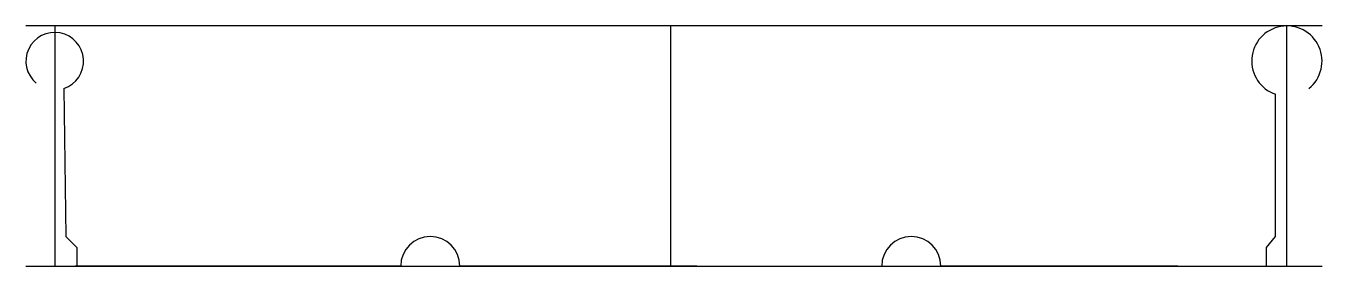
# Model space of a CAD drawing. Extents: x -174 to 176, y 0 to 65.
import ezdxf

# ---------------------------------------------------------------- set-up
doc = ezdxf.new("R2010")
doc.units = 0
doc.layers.get('0').update_dxf_attribs({"linetype": 'CONTINUOUS'})

msp = doc.modelspace()

# ---------------------------------------------------------------- linework, layer by layer
at = {"linetype": 'CONTINUOUS'}
for p, q in [((176.01, 65), (-174.29, 65)), ((-166.5, 65), (-166.5, 0)), ((0, 0), (0, 65)), ((166.5, 0), (166.5, 65)), ((-164.01, 48.08), (-163.5, 8)), ((163.46, 8), (163.46, 46.48)), ((-163.5, 8), (-160.5, 5)), ((161, 5), (163.46, 8)), ((-160.5, 5), (-160.5, 0)), ((161, 0), (161, 5)), ((-174.29, 0), (176.01, 0)), ((-73, 0), (-161, 0)), ((-123, 0), (-73, 0)), ((7, 0), (-57, 0)), ((7, 0), (57, 0)), ((73, 0), (161, 0)), ((137, 0), (73, 0))]:
    msp.add_line(p, q, dxfattribs=at)
for centre, radius, start, end in [((-166.5, 55.46), 7.79, 288.6261, 230.0515), ((166.51, 55.49), 9.51, 308.6472, 251.2888), ((-65, 0), 8, 0, 180), ((65, 0), 8, 0, 180)]:
    msp.add_arc(centre, radius, start, end, dxfattribs=at)

doc.saveas('drawing.dxf')
